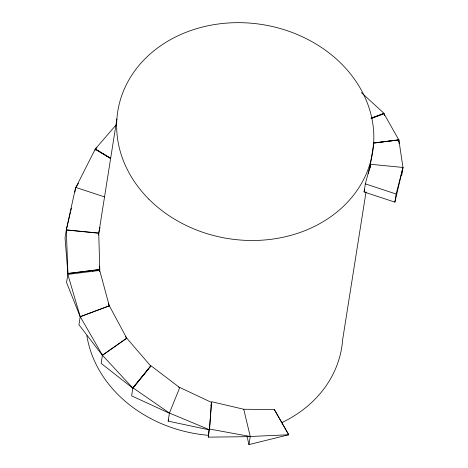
<?xml version="1.0" encoding="UTF-8"?>
<svg xmlns="http://www.w3.org/2000/svg" width="468" height="468" viewBox="0 0 468 468"><rect width="100%" height="100%" fill="white"/><g stroke="black" fill="none" stroke-linecap="round" stroke-linejoin="round"><path stroke-width="0.7" d="M250.222 436.638L208.266 437.147L208.851 429.232M209.418 429.876L168.147 421.147L169.428 413.045L179.782 387.469L211.466 402.398L209.442 429.735L169.428 413.045L132.906 387.767L150.877 365.695L179.753 387.662L178.443 387.059M208.266 437.147L209.547 429.045L211.577 401.708L243.81 409.266L274.301 409.477L288.768 434.754L248.964 444.6L246.981 436.223M74.903 192.096L75.652 187.37L104.399 196.864M99.977 227.384L98.742 233.07L99.76 269.603L67.907 273.581L66.31 229.864L75.652 187.37M67.842 274.406L66.561 282.502L80.203 316.777L109.301 305.879L99.696 270.422L67.842 274.406L80.221 316.637L102.433 355.189L101.135 363.379L132.842 388.2L148.508 368.959M95.074 150.351L95.285 149.005L116.117 124.886M98.532 234.421L98.742 233.07L66.31 229.864L65.029 237.966L67.907 273.581M92.687 271.732L92.916 270.288M98.514 234.965L116.895 118.907M99.485 271.773L99.696 270.422M150.813 366.128L126.787 338.212L102.41 355.329L78.94 324.739L80.221 316.637L109.325 305.744L126.775 338.265L125.471 336.556M132.906 387.767L131.625 395.87L169.398 413.238M210.933 405.756L211.15 404.405M243.787 409.401L250.245 436.498L248.964 444.6M274.301 409.477L288.744 434.889M402.948 167.602L394.875 202.135L364.069 191.968L365.35 183.865L370.539 164.262L402.971 167.462L401.69 175.564M366.058 191.833L342.652 339.616A129.069 108.365 9 0 1 281.777 422.627M369.825 168.047L373.593 144.255M369.895 168.31L370.539 164.262M384.696 115.742L383.918 113.589L371.06 118.404M398.607 141.248L398.835 139.809L373.493 142.98M394.875 202.135L396.156 194.033L402.971 167.462L398.835 139.809M69.422 216.614L66.286 230.004L98.725 233.21M69.75 215.204L70.411 212.384M70.738 210.974L71.399 208.155M364.069 191.968L364.73 189.136M368.369 173.587L370.516 164.397M168.147 421.147L168.691 419.802M75.541 188.066L95.285 149.005L110.67 158.348M75.518 188.2L78.478 183.228M150.374 366.555L132.859 388.066L102.422 355.276M149.427 367.825L150.351 366.696M96.853 147.718L95.256 149.193L110.641 158.535M102.433 355.189L126.799 338.124M371.106 118.106L383.965 113.297L361.384 92.635M371.715 118.287L383.895 113.73M373.482 143.062L398.818 139.897L383.918 113.589M374.921 142.933L377.091 142.664M378.542 142.483L395.916 140.312M397.361 140.131L398.812 139.95L399.105 143.582M67.93 273.447L99.783 269.463M288.768 434.754L250.245 436.498L209.547 429.045M365.35 183.865L396.156 194.033M95.279 149.058L110.664 158.395M108.243 303.211L109.301 305.879M99.473 266.046L99.76 269.603M208.459 435.316A129.069 108.365 9 0 1 86.861 335.644M148.818 199.111A129.069 108.365 9 0 0 367.146 171.82A129.069 108.365 9 0 0 219.773 23.804A129.069 108.365 9 0 0 148.818 199.111"/></g></svg>
